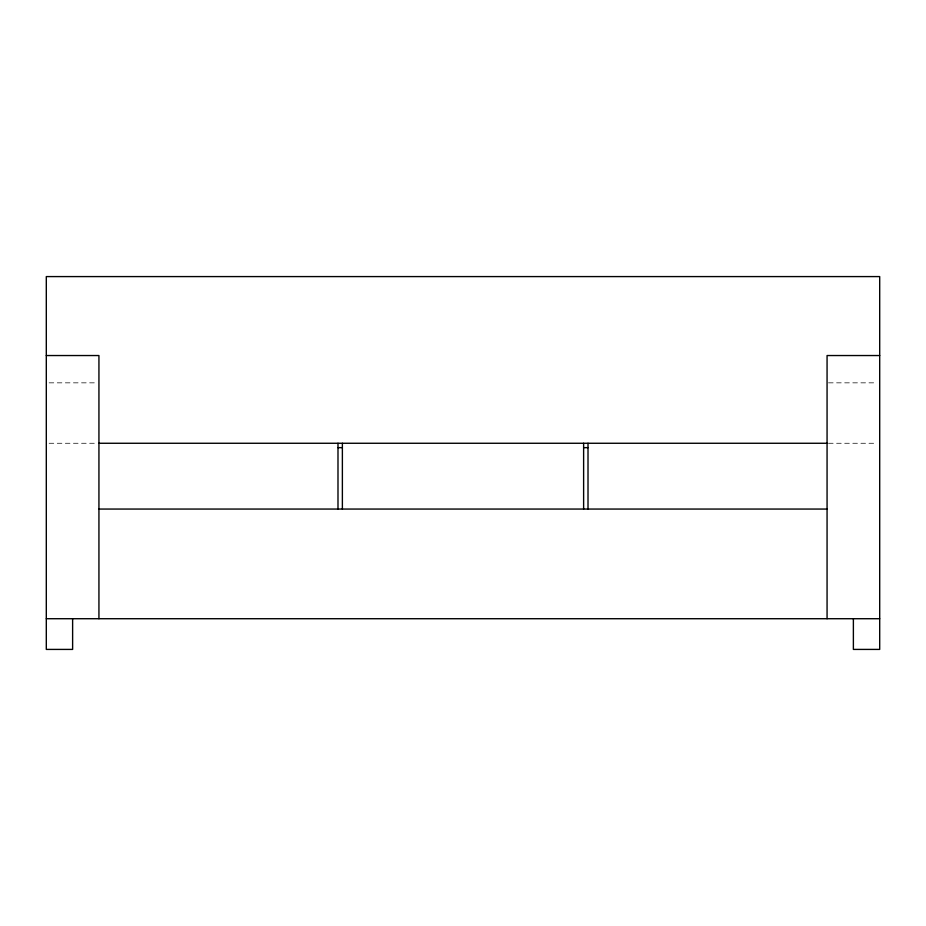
<?xml version="1.0" encoding="UTF-8"?>
<svg xmlns="http://www.w3.org/2000/svg" width="926" height="926" viewBox="0 0 926 926"><rect width="100%" height="100%" fill="white"/><g stroke="black" fill="none" stroke-linecap="round" stroke-linejoin="round"><path stroke-width="0.69" stroke-dasharray="4.63 3.47" d="M49.147 382.843L97.508 382.843M828.492 382.843L876.853 382.843M49.147 443.265L97.508 443.265M828.492 443.265L876.853 443.265"/><path stroke-width="1.39" d="M46.3 355.538L98.932 355.538L98.932 618.718M879.7 355.538L827.068 355.538L827.068 618.718M98.932 443.265L827.068 443.265M337.99 447.652L342.377 447.652M583.623 447.652L588.01 447.652M98.932 509.057L827.068 509.057M46.3 618.718L879.7 618.718M853.378 618.718L853.378 649.415L879.7 649.415L879.7 276.585L46.3 276.585L46.3 649.415L72.622 649.415L72.622 618.718M588.01 443.265L588.01 509.057M583.623 443.265L583.623 509.057M342.377 443.265L342.377 509.057M337.99 443.265L337.99 509.057"/></g></svg>
